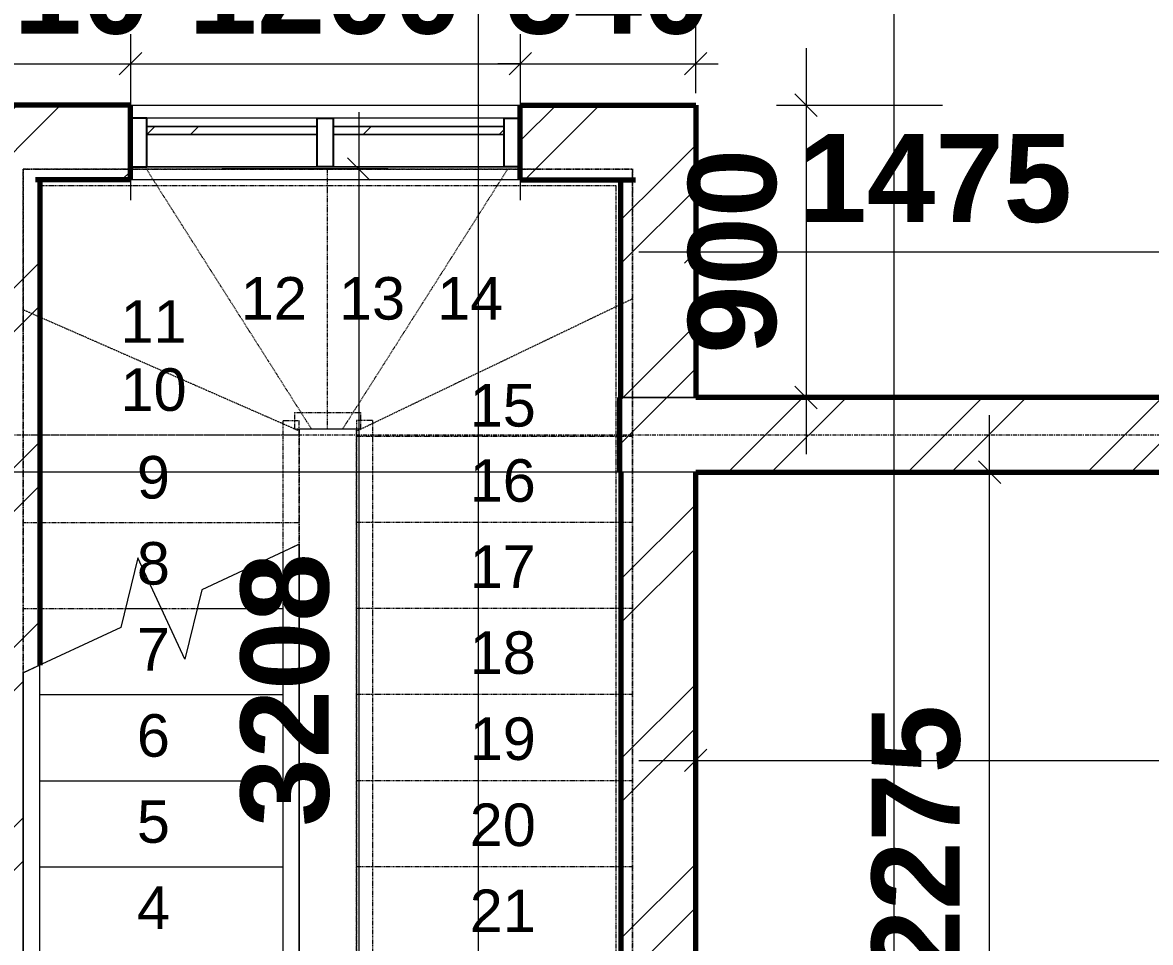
# Model space of a CAD drawing. Header units: inches. Extents: x 22 to 382261, y 22 to 371281.
# Drawn here: x 151726 to 155198, y 220099 to 222931 of the extents above; entities that cross this region are included whole.
import ezdxf

# ---------------------------------------------------------------- set-up
doc = ezdxf.new("R2010")
doc.units = ezdxf.units.IN
doc.header["$MEASUREMENT"] = 0
doc.linetypes.add('Grid Line 1_2_', pattern=[22.225, 12.7, -3.175, 3.175, -3.175])
doc.linetypes.add('Overhead', pattern=[3.96875, 2.38125, -1.5875])
for name, color, linetype, lineweight in [('A-ANNO-DIMS', 211, 'Continuous', 9), ('A-ANNO-SYMB', 150, 'Continuous', 9), ('A-FLOR', 192, 'Continuous', 9), ('A-FLOR-HRAL', 11, 'Continuous', 9), ('A-GLAZ-CURT', 52, 'Continuous', 9), ('A-GLAZ-CWMG', 51, 'Continuous', 9), ('A-WALL-PATT', 111, 'Continuous', 9), ('G-ANNO-SYMB', 111, 'Continuous', 9), ('I-WALL', 2, 'Continuous', 9), ('S-GRID', 1, 'Continuous', 9), ('S-STRS', 31, 'Continuous', 9), ('S-STRS-ANNO', 31, 'Continuous', 9), ('S-STRS-MBND', 31, 'Overhead', 9)]:
    doc.layers.add(name, color=color, linetype=linetype, lineweight=lineweight)
doc.styles.add('Arial', font='arial.ttf', dxfattribs={"height": 506.015625})
doc.styles.add('Arial_B_2', font='arialbd.ttf', dxfattribs={"height": 270.833333})
doc.dimstyles.new('2_2', dxfattribs={"dimscale": 304.8, "dimtxt": 267.818092, "dimasz": 0.227865, "dimexe": 1.377953, "dimexo": 0.0625, "dimgap": 0.287073, "dimtad": 1, "dimdec": 0, "dimzin": 0, "dimdsep": 46, "dimtxsty": 'Arial_B_2', "dimblk1": 'OBLIQUE', "dimblk2": 'OBLIQUE', "dimsah": 1, "dimcen": 0.09, "dimdle": 0.574147, "dimazin": 0, "dimtfac": 1, "dimtdec": 4, "dimtix": 1, "dimtmove": 0, "dimatfit": 3, "dimfxl": 0.574147, "dimfxlon": 1, "dimtvp": 1, "dimtolj": 1, "dimtzin": 0, "dimlwd": 18, "dimlwe": 18, "dimarcsym": 2})
pattern_1 = [(45, (139676.7, 209538.6), (-276.592, 276.592), []), (45, (139676.7, 209957.7), (-276.592, 276.592), [])]

# ---------------------------------------------------------------- blocks, each defined once
blk = doc.blocks.new('System Panel - Glazed-442035-01-GROUND FLOOR DIM- PART B')
at = {"layer": 'A-GLAZ-CURT'}
h = blk.add_hatch(dxfattribs=at)
h.set_pattern_fill('FP_2', color=256, style=0, pattern_type=2)
h.set_pattern_definition([(45, (-12693.7, -13023.2), (-276.592, 276.592), []), (45, (-12693.7, -12604.1), (-276.592, 276.592), [])])
h.paths.add_polyline_path([(-262.5, 24.5), (262.5, 24.5), (262.5, 49.5), (-262.5, 49.5)])
for p, q in [((262.5, 49.5), (-262.5, 49.5)), ((-262.5, 24.5), (-262.5, 49.5)), ((262.5, 49.5), (262.5, 24.5)), ((-262.5, 24.5), (262.5, 24.5))]:
    blk.add_line(p, q, dxfattribs=at)
at = {"layer": 'A-GLAZ-CURT', "lineweight": 18}
for p, q in [((-262.5, 49.5), (262.5, 49.5)), ((-262.5, 24.5), (-262.5, 49.5)), ((262.5, 24.5), (262.5, 49.5)), ((262.5, 24.5), (-262.5, 24.5))]:
    blk.add_line(p, q, dxfattribs=at)
blk = doc.blocks.new('System Panel - Glazed-V3-01-GROUND FLOOR DIM- PART B')
at = {"layer": 'A-GLAZ-CURT'}
h = blk.add_hatch(dxfattribs=at)
h.set_pattern_fill('FP_3', color=256, style=0, pattern_type=2)
h.set_pattern_definition([(45, (-13268.7, -13023.2), (-276.592, 276.592), []), (45, (-13268.7, -12604.1), (-276.592, 276.592), [])])
h.paths.add_polyline_path([(262.5, 24.5), (262.5, 49.5), (-262.5, 49.5), (-262.5, 24.5)])
for p, q in [((262.5, 49.5), (-262.5, 49.5)), ((-262.5, 24.5), (-262.5, 49.5)), ((262.5, 49.5), (262.5, 24.5)), ((-262.5, 24.5), (262.5, 24.5))]:
    blk.add_line(p, q, dxfattribs=at)
at = {"layer": 'A-GLAZ-CURT', "lineweight": 18}
for p, q in [((-262.5, 49.5), (262.5, 49.5)), ((-262.5, 24.5), (-262.5, 49.5)), ((262.5, 24.5), (262.5, 49.5)), ((262.5, 24.5), (-262.5, 24.5))]:
    blk.add_line(p, q, dxfattribs=at)
blk = doc.blocks.new('Rectangular Mullion - 50 x 150mm-442039-01-GROUND FLOOR DIM- PART B')
at = {"layer": 'A-GLAZ-CWMG'}
h = blk.add_hatch(dxfattribs=at)
h.set_pattern_fill('FP_4', color=256, style=0, pattern_type=2)
h.set_pattern_definition([(315, (-13581.2, 13023.2), (276.592, 276.592), []), (315, (-13581.2, 12604.1), (276.592, 276.592), [])])
h.paths.add_polyline_path([(-50, 75), (0, 75), (0, -75), (-50, -75)])
for p, q in [((0, 75), (-50, 75)), ((-50, 75), (-50, -24.5)), ((0, -75), (0, 75)), ((-50, -24.5), (-50, -49.5)), ((-50, -49.5), (-50, -75)), ((-50, -75), (0, -75))]:
    blk.add_line(p, q, dxfattribs=at)
at = {"layer": 'A-GLAZ-CWMG', "lineweight": 25}
for p, q in [((0, 75), (-50, 75)), ((-50, 75), (-50, -75)), ((0, 75), (0, -75)), ((-50, -75), (0, -75))]:
    blk.add_line(p, q, dxfattribs=at)
blk = doc.blocks.new('Rectangular Mullion - 50 x 150mm-440585-01-GROUND FLOOR DIM- PART B')
at = {"layer": 'A-GLAZ-CWMG'}
for p, q in [((12431.2, 13072.7), (12431.2, 13098.2)), ((12431.2, 13098.2), (12431.2, 13072.7)), ((12956.2, 13098.2), (12431.2, 13098.2)), ((12956.2, 13098.2), (12431.2, 13098.2)), ((12956.2, 13072.7), (12956.2, 13098.2)), ((12956.2, 13098.2), (12956.2, 13072.7)), ((12431.2, 13047.7), (12431.2, 13072.7)), ((12431.2, 13072.7), (12431.2, 13047.7)), ((12956.2, 13047.7), (12956.2, 13072.7)), ((12956.2, 13072.7), (12956.2, 13047.7)), ((12431.2, 12948.2), (12431.2, 13047.7)), ((12431.2, 13047.7), (12431.2, 12948.2)), ((12956.2, 12948.2), (12956.2, 13047.7)), ((12956.2, 13047.7), (12956.2, 12948.2)), ((12431.2, 12948.2), (12956.2, 12948.2)), ((12956.2, 12948.2), (12431.2, 12948.2))]:
    blk.add_line(p, q, dxfattribs=at)
blk = doc.blocks.new('Rectangular Mullion - 50 x 150mm-442032-01-GROUND FLOOR DIM- PART B')
at = {"layer": 'A-GLAZ-CWMG'}
h = blk.add_hatch(dxfattribs=at)
h.set_pattern_fill('FP_5', color=256, style=0, pattern_type=2)
h.set_pattern_definition([(315, (-12981.2, 13023.2), (276.592, 276.592), []), (315, (-12981.2, 12604.1), (276.592, 276.592), [])])
h.paths.add_polyline_path([(-25, 75), (25, 75), (25, -75), (-25, -75)])
for p, q in [((25, 75), (-25, 75)), ((-25, 75), (-25, -24.5)), ((25, -24.5), (25, 75)), ((-25, -24.5), (-25, -49.5)), ((25, -49.5), (25, -24.5)), ((-25, -49.5), (-25, -75)), ((25, -75), (25, -49.5)), ((-25, -75), (25, -75))]:
    blk.add_line(p, q, dxfattribs=at)
at = {"layer": 'A-GLAZ-CWMG', "lineweight": 25}
for p, q in [((25, 75), (-25, 75)), ((-25, 75), (-25, -75)), ((25, 75), (25, -75)), ((-25, -75), (25, -75))]:
    blk.add_line(p, q, dxfattribs=at)
blk = doc.blocks.new('Rectangular Mullion - 50 x 150mm-V4-01-GROUND FLOOR DIM- PART B')
at = {"layer": 'A-GLAZ-CWMG'}
for p, q in [((13006.2, 13072.7), (13006.2, 13098.2)), ((13006.2, 13098.2), (13006.2, 13072.7)), ((13531.2, 13098.2), (13006.2, 13098.2)), ((13531.2, 13098.2), (13006.2, 13098.2)), ((13531.2, 13072.7), (13531.2, 13098.2)), ((13531.2, 13098.2), (13531.2, 13072.7)), ((13006.2, 13047.7), (13006.2, 13072.7)), ((13006.2, 13072.7), (13006.2, 13047.7)), ((13531.2, 13047.7), (13531.2, 13072.7)), ((13531.2, 13072.7), (13531.2, 13047.7)), ((13006.2, 12948.2), (13006.2, 13047.7)), ((13006.2, 13047.7), (13006.2, 12948.2)), ((13531.2, 12948.2), (13531.2, 13047.7)), ((13531.2, 13047.7), (13531.2, 12948.2)), ((13006.2, 12948.2), (13531.2, 12948.2)), ((13531.2, 12948.2), (13006.2, 12948.2))]:
    blk.add_line(p, q, dxfattribs=at)
blk = doc.blocks.new('Rectangular Mullion - 50 x 150mm-442042-01-GROUND FLOOR DIM- PART B')
at = {"layer": 'A-GLAZ-CWMG'}
h = blk.add_hatch(dxfattribs=at)
h.set_pattern_fill('FP_6', color=256, style=0, pattern_type=2)
h.set_pattern_definition([(225, (12381.2, 13023.2), (276.592, -276.592), []), (225, (12381.2, 12604.1), (276.592, -276.592), [])])
h.paths.add_polyline_path([(0, 75), (-50, 75), (-50, -75), (0, -75)])
for p, q in [((-50, -24.5), (-50, 75)), ((-50, 75), (0, 75)), ((0, 75), (0, -75)), ((-50, -49.5), (-50, -24.5)), ((-50, -75), (-50, -49.5)), ((0, -75), (-50, -75))]:
    blk.add_line(p, q, dxfattribs=at)
at = {"layer": 'A-GLAZ-CWMG', "lineweight": 25}
for p, q in [((0, 75), (-50, 75)), ((-50, 75), (-50, -75)), ((0, 75), (0, -75)), ((-50, -75), (0, -75))]:
    blk.add_line(p, q, dxfattribs=at)
blk = doc.blocks.new('Top Rail Type - Top Rail_Internal_-V34-01-GROUND FLOOR DIM- PART B')
at = {"layer": 'A-FLOR-HRAL', "linetype": 'Overhead'}
for p, q in [((12885.9, 12192), (12885.9, 12142)), ((12885.9, 12192), (13088.8, 12192)), ((13088.8, 12192), (13088.8, 12142)), ((12850.8, 12167), (12900.8, 12167)), ((12850.8, 12116.6), (12850.8, 12167)), ((12900.8, 12116.6), (12900.8, 12167)), ((13126.6, 12167), (13076.6, 12167)), ((13076.6, 12167), (13076.6, 12103.5)), ((13126.6, 12167), (13126.6, 12103.5)), ((12885.9, 12142), (13088.8, 12142)), ((12850.8, 11762.9), (12850.8, 12116.6)), ((12900.8, 11786.2), (12900.8, 12116.6)), ((13076.6, 12103.5), (13076.6, 9733.2)), ((13126.6, 12103.5), (13126.6, 9733.2)), ((13126.6, 9733.2), (13076.6, 9733.2))]:
    blk.add_line(p, q, dxfattribs=at)
at = {"layer": 'A-FLOR-HRAL'}
for p, q in [((12900.8, 11786.2), (12850.8, 11762.9)), ((12900.8, 9733.2), (12900.8, 11786.2)), ((12850.8, 9733.2), (12850.8, 11762.9)), ((12850.8, 9733.2), (12900.8, 9733.2))]:
    blk.add_line(p, q, dxfattribs=at)
blk = doc.blocks.new('Top Rail Type - Top Rail_Internal_-V35-01-GROUND FLOOR DIM- PART B')
at = {"layer": 'A-FLOR-HRAL', "linetype": 'Overhead'}
for p, q in [((12051.6, 12941.2), (12384, 12941.2)), ((12051.6, 12762.8), (12051.6, 12941.2)), ((12384, 12941.2), (13628.7, 12941.2)), ((13628.7, 12941.2), (13925.8, 12941.2)), ((13925.8, 12941.2), (13925.8, 12778.8)), ((12101.6, 12891.2), (12384, 12891.2)), ((12101.6, 12762.8), (12101.6, 12891.2)), ((12384, 12891.2), (13628.7, 12891.2)), ((13628.7, 12891.2), (13875.8, 12891.2)), ((13875.8, 12891.2), (13875.8, 12778.8)), ((13875.8, 12778.8), (13875.8, 9733.2)), ((13925.8, 12778.8), (13925.8, 9733.2)), ((12051.6, 11390.2), (12051.6, 12762.8)), ((12101.6, 11413.5), (12101.6, 12762.8)), ((13925.8, 9733.2), (13875.8, 9733.2))]:
    blk.add_line(p, q, dxfattribs=at)
at = {"layer": 'A-FLOR-HRAL'}
for p, q in [((12101.6, 11413.5), (12051.6, 11390.2)), ((12051.6, 10442.4), (12051.6, 11390.2)), ((12101.6, 10442.4), (12101.6, 11413.5)), ((12051.6, 9733.2), (12051.6, 10442.4)), ((12101.6, 9733.2), (12101.6, 10442.4)), ((12051.6, 9733.2), (12101.6, 9733.2))]:
    blk.add_line(p, q, dxfattribs=at)
blk = doc.blocks.new('_Oblique')
at = {"color": 0, "linetype": 'ByBlock', "lineweight": -2}
blk.add_line((-0.5, -0.5), (0.5, 0.5), dxfattribs=at)
blk = doc.blocks.new('*D4828')
at = {"layer": 'A-ANNO-DIMS', "color": 0, "lineweight": 18, "transparency": 16777216}
for p, q in [((153797.9, 220750.2), (153797.9, 220239.3)), ((158272.9, 220750.2), (158272.9, 220239.3)), ((153622.9, 220659.3), (158447.9, 220659.3))]:
    blk.add_line(p, q, dxfattribs=at)
at = {"layer": 'Defpoints', "color": 0, "transparency": 16777216}
for p in [(153797.9, 220769.3), (158272.9, 220769.3), (158272.9, 220659.3)]:
    blk.add_point(p, dxfattribs=at)
at = {"layer": 'A-ANNO-DIMS', "color": 0, "lineweight": 18, "transparency": 16777216, "xscale": 69.45312499999999, "yscale": 69.45312499999999, "zscale": 69.45312499999999, "rotation": 180}
blk.add_blockref('_Oblique', (153797.9, 220659.3), dxfattribs=at)
at = {"layer": 'A-ANNO-DIMS', "color": 0, "lineweight": 18, "transparency": 16777216, "xscale": 69.45312499999999, "yscale": 69.45312499999999, "zscale": 69.45312499999999}
blk.add_blockref('_Oblique', (158272.9, 220659.3), dxfattribs=at)
at = {"layer": 'A-ANNO-DIMS', "color": 0, "lineweight": 18, "transparency": 16777216, "insert": (156035.4, 220885.1), "char_height": 270.83, "width": 615.654, "attachment_point": 5, "style": 'Arial_B_2'}
blk.add_mtext('\\A1;4475', dxfattribs=at)
blk = doc.blocks.new('*D4833')
at = {"layer": 'A-ANNO-DIMS', "color": 0, "lineweight": 18, "transparency": 16777216}
for p, q in [((154702.8, 219096.8), (154702.8, 221721.8)), ((154611.9, 221546.8), (155122.8, 221546.8)), ((154611.9, 219271.8), (155122.8, 219271.8))]:
    blk.add_line(p, q, dxfattribs=at)
at = {"layer": 'Defpoints', "color": 0, "transparency": 16777216}
for p in [(154592.8, 221546.8), (154702.8, 221546.8), (154592.8, 219271.8)]:
    blk.add_point(p, dxfattribs=at)
at = {"layer": 'A-ANNO-DIMS', "color": 0, "lineweight": 18, "transparency": 16777216, "xscale": 69.45312499999999, "yscale": 69.45312499999999, "zscale": 69.45312499999999}
for p, rotation in [((154702.8, 221546.8), 90), ((154702.8, 219271.8), 270)]:
    blk.add_blockref('_Oblique', p, dxfattribs=dict(at, rotation=rotation))
at = {"layer": 'A-ANNO-DIMS', "color": 0, "lineweight": 18, "transparency": 16777216, "insert": (154477, 220409.3), "char_height": 270.83, "width": 615.654, "attachment_point": 5, "rotation": 90, "style": 'Arial_B_2'}
blk.add_mtext('\\A1;2275', dxfattribs=at)
blk = doc.blocks.new('*D4754')
at = {"layer": 'A-ANNO-DIMS', "color": 0, "lineweight": 18, "transparency": 16777216}
for p, q in [((152760.4, 222655.2), (152760.4, 219096.8)), ((152851.3, 222480.2), (152340.4, 222480.2)), ((152669.4, 219271.8), (153180.4, 219271.8))]:
    blk.add_line(p, q, dxfattribs=at)
at = {"layer": 'Defpoints', "color": 0, "transparency": 16777216}
for p in [(152870.4, 222480.2), (152650.4, 219271.8), (152760.4, 219271.8)]:
    blk.add_point(p, dxfattribs=at)
at = {"layer": 'A-ANNO-DIMS', "color": 0, "lineweight": 18, "transparency": 16777216, "xscale": 69.45312499999999, "yscale": 69.45312499999999, "zscale": 69.45312499999999}
for p, rotation in [((152760.4, 222480.2), 90), ((152760.4, 219271.8), 270)]:
    blk.add_blockref('_Oblique', p, dxfattribs=dict(at, rotation=rotation))
at = {"layer": 'A-ANNO-DIMS', "color": 0, "lineweight": 18, "transparency": 16777216, "insert": (152534.5, 220876), "char_height": 270.83, "width": 615.654, "attachment_point": 5, "rotation": 90, "style": 'Arial_B_2'}
blk.add_mtext('\\A1;3208', dxfattribs=at)
blk = doc.blocks.new('*D4884')
at = {"layer": 'A-ANNO-DIMS', "color": 0, "lineweight": 18, "transparency": 16777216}
for p, q in [((155272.9, 222133.8), (155272.9, 222644.7)), ((153797.9, 222315.7), (153797.9, 221804.7)), ((153622.9, 222224.7), (155447.9, 222224.7))]:
    blk.add_line(p, q, dxfattribs=at)
at = {"layer": 'Defpoints', "color": 0, "transparency": 16777216}
for p in [(153797.9, 222334.7), (155272.9, 222224.7), (155272.9, 222114.7)]:
    blk.add_point(p, dxfattribs=at)
at = {"layer": 'A-ANNO-DIMS', "color": 0, "lineweight": 18, "transparency": 16777216, "xscale": 69.45312499999999, "yscale": 69.45312499999999, "zscale": 69.45312499999999, "rotation": 180}
blk.add_blockref('_Oblique', (153797.9, 222224.7), dxfattribs=at)
at = {"layer": 'A-ANNO-DIMS', "color": 0, "lineweight": 18, "transparency": 16777216, "xscale": 69.45312499999999, "yscale": 69.45312499999999, "zscale": 69.45312499999999}
blk.add_blockref('_Oblique', (155272.9, 222224.7), dxfattribs=at)
at = {"layer": 'A-ANNO-DIMS', "color": 0, "lineweight": 18, "transparency": 16777216, "insert": (154535.4, 222450.5), "char_height": 270.83, "width": 615.654, "attachment_point": 5, "style": 'Arial_B_2'}
blk.add_mtext('\\A1;1475', dxfattribs=at)
blk = doc.blocks.new('*D4885')
at = {"layer": 'A-ANNO-DIMS', "color": 0, "lineweight": 18, "transparency": 16777216}
for p, q in [((155272.9, 222133.8), (155272.9, 222644.7)), ((156772.9, 222133.8), (156772.9, 222644.7)), ((155097.9, 222224.7), (156947.9, 222224.7))]:
    blk.add_line(p, q, dxfattribs=at)
at = {"layer": 'Defpoints', "color": 0, "transparency": 16777216}
for p in [(156772.9, 222224.7), (155272.9, 222114.7), (156772.9, 222114.7)]:
    blk.add_point(p, dxfattribs=at)
at = {"layer": 'A-ANNO-DIMS', "color": 0, "lineweight": 18, "transparency": 16777216, "xscale": 69.45312499999999, "yscale": 69.45312499999999, "zscale": 69.45312499999999, "rotation": 180}
blk.add_blockref('_Oblique', (155272.9, 222224.7), dxfattribs=at)
at = {"layer": 'A-ANNO-DIMS', "color": 0, "lineweight": 18, "transparency": 16777216, "xscale": 69.45312499999999, "yscale": 69.45312499999999, "zscale": 69.45312499999999}
blk.add_blockref('_Oblique', (156772.9, 222224.7), dxfattribs=at)
at = {"layer": 'A-ANNO-DIMS', "color": 0, "lineweight": 18, "transparency": 16777216, "insert": (156022.9, 222450.5), "char_height": 270.83, "width": 615.654, "attachment_point": 5, "style": 'Arial_B_2'}
blk.add_mtext('\\A1;1500', dxfattribs=at)
blk = doc.blocks.new('*D4887')
at = {"layer": 'A-ANNO-DIMS', "color": 0, "lineweight": 18, "transparency": 16777216}
for p, q in [((151548.3, 222713.5), (151548.3, 223224.4)), ((152057.9, 222895.4), (152057.9, 222384.4)), ((151548.3, 222804.4), (151478.8, 222804.4)), ((151548.3, 222804.4), (152057.9, 222804.4)), ((152057.9, 222804.4), (152127.3, 222804.4))]:
    blk.add_line(p, q, dxfattribs=at)
at = {"layer": 'Defpoints', "color": 0, "transparency": 16777216}
for p in [(152057.9, 222914.4), (152057.9, 222804.4), (151548.3, 222694.4)]:
    blk.add_point(p, dxfattribs=at)
at = {"layer": 'A-ANNO-DIMS', "color": 0, "lineweight": 18, "transparency": 16777216, "xscale": 69.45312499999999, "yscale": 69.45312499999999, "zscale": 69.45312499999999}
blk.add_blockref('_Oblique', (151548.3, 222804.4), dxfattribs=at)
at = {"layer": 'A-ANNO-DIMS', "color": 0, "lineweight": 18, "transparency": 16777216, "xscale": 69.45312499999999, "yscale": 69.45312499999999, "zscale": 69.45312499999999, "rotation": 180}
blk.add_blockref('_Oblique', (152057.9, 222804.4), dxfattribs=at)
at = {"layer": 'A-ANNO-DIMS', "color": 0, "lineweight": 18, "transparency": 16777216, "insert": (151803.1, 223030.2), "char_height": 270.83, "width": 461.74, "attachment_point": 5, "style": 'Arial_B_2'}
blk.add_mtext('\\A1;510', dxfattribs=at)
blk = doc.blocks.new('*D4888')
at = {"layer": 'A-ANNO-DIMS', "color": 0, "lineweight": 18, "transparency": 16777216}
for p, q in [((152057.9, 222895.4), (152057.9, 222384.4)), ((153257.9, 222895.4), (153257.9, 222384.4)), ((151882.9, 222804.4), (153432.9, 222804.4))]:
    blk.add_line(p, q, dxfattribs=at)
at = {"layer": 'Defpoints', "color": 0, "transparency": 16777216}
for p in [(152057.9, 222914.4), (153257.9, 222914.4), (153257.9, 222804.4)]:
    blk.add_point(p, dxfattribs=at)
at = {"layer": 'A-ANNO-DIMS', "color": 0, "lineweight": 18, "transparency": 16777216, "xscale": 69.45312499999999, "yscale": 69.45312499999999, "zscale": 69.45312499999999, "rotation": 180}
blk.add_blockref('_Oblique', (152057.9, 222804.4), dxfattribs=at)
at = {"layer": 'A-ANNO-DIMS', "color": 0, "lineweight": 18, "transparency": 16777216, "xscale": 69.45312499999999, "yscale": 69.45312499999999, "zscale": 69.45312499999999}
blk.add_blockref('_Oblique', (153257.9, 222804.4), dxfattribs=at)
at = {"layer": 'A-ANNO-DIMS', "color": 0, "lineweight": 18, "transparency": 16777216, "insert": (152657.9, 223030.2), "char_height": 270.83, "width": 615.654, "attachment_point": 5, "style": 'Arial_B_2'}
blk.add_mtext('\\A1;1200', dxfattribs=at)
blk = doc.blocks.new('*D4889')
at = {"layer": 'A-ANNO-DIMS', "color": 0, "lineweight": 18, "transparency": 16777216}
for p, q in [((153797.9, 222713.5), (153797.9, 223224.4)), ((153257.9, 222895.4), (153257.9, 222384.4)), ((153257.9, 222804.4), (153188.4, 222804.4)), ((153257.9, 222804.4), (153797.9, 222804.4)), ((153797.9, 222804.4), (153867.3, 222804.4))]:
    blk.add_line(p, q, dxfattribs=at)
at = {"layer": 'Defpoints', "color": 0, "transparency": 16777216}
for p in [(153257.9, 222914.4), (153797.9, 222804.4), (153797.9, 222694.4)]:
    blk.add_point(p, dxfattribs=at)
at = {"layer": 'A-ANNO-DIMS', "color": 0, "lineweight": 18, "transparency": 16777216, "xscale": 69.45312499999999, "yscale": 69.45312499999999, "zscale": 69.45312499999999}
blk.add_blockref('_Oblique', (153257.9, 222804.4), dxfattribs=at)
at = {"layer": 'A-ANNO-DIMS', "color": 0, "lineweight": 18, "transparency": 16777216, "xscale": 69.45312499999999, "yscale": 69.45312499999999, "zscale": 69.45312499999999, "rotation": 180}
blk.add_blockref('_Oblique', (153797.9, 222804.4), dxfattribs=at)
at = {"layer": 'A-ANNO-DIMS', "color": 0, "lineweight": 18, "transparency": 16777216, "insert": (153527.9, 223030.2), "char_height": 270.83, "width": 461.74, "attachment_point": 5, "style": 'Arial_B_2'}
blk.add_mtext('\\A1;540', dxfattribs=at)
blk = doc.blocks.new('*D4890')
at = {"layer": 'A-ANNO-DIMS', "color": 0, "lineweight": 18, "transparency": 16777216}
for p, q in [((154137.6, 222851.8), (154137.6, 221601.8)), ((154046.6, 222676.8), (154557.6, 222676.8)), ((154228.5, 221776.8), (153717.6, 221776.8))]:
    blk.add_line(p, q, dxfattribs=at)
at = {"layer": 'Defpoints', "color": 0, "transparency": 16777216}
for p in [(154027.6, 222676.8), (154137.6, 221776.8), (154247.6, 221776.8)]:
    blk.add_point(p, dxfattribs=at)
at = {"layer": 'A-ANNO-DIMS', "color": 0, "lineweight": 18, "transparency": 16777216, "xscale": 69.45312499999999, "yscale": 69.45312499999999, "zscale": 69.45312499999999}
for p, rotation in [((154137.6, 222676.8), 90), ((154137.6, 221776.8), 270)]:
    blk.add_blockref('_Oblique', p, dxfattribs=dict(at, rotation=rotation))
at = {"layer": 'A-ANNO-DIMS', "color": 0, "lineweight": 18, "transparency": 16777216, "insert": (153911.7, 222226.8), "char_height": 270.83, "width": 461.74, "attachment_point": 5, "rotation": 90, "style": 'Arial_B_2'}
blk.add_mtext('\\A1;900', dxfattribs=at)

msp = doc.modelspace()

# ---------------------------------------------------------------- hatches: boundary and pattern name
at = {"layer": 'A-WALL-PATT'}
h = msp.add_hatch(dxfattribs=at)
h.set_pattern_fill('FP_1', color=256, style=0, pattern_type=2)
h.set_pattern_definition(pattern_1)
h.paths.add_polyline_path([(153612.4, 222446.8), (153797.9, 222446.8), (153797.9, 222676.8), (153612.4, 222676.8)])
h.paths.add_polyline_path([(151548.3, 222446.8), (151765.8, 222446.8), (151765.8, 222676.8), (151548.3, 222676.8)])
h = msp.add_hatch(dxfattribs=at)
h.set_pattern_fill('FP_1', color=256, style=0, pattern_type=2)
h.set_pattern_definition(pattern_1)
h.paths.add_polyline_path([(153257.9, 222446.8), (153612.4, 222446.8), (153612.4, 222676.8), (153257.9, 222676.8)])
h.paths.add_polyline_path([(151765.8, 222446.8), (152057.9, 222446.8), (152057.9, 222676.8), (151765.8, 222676.8)])
h = msp.add_hatch(dxfattribs=at)
h.set_pattern_fill('FP_1', color=256, style=0, pattern_type=2)
h.set_pattern_definition(pattern_1)
h.paths.add_polyline_path([(151778.3, 221546.8), (151778.3, 222446.8), (151548.3, 222446.8), (151548.3, 221814.3), (151552.9, 221814.3), (151552.9, 221546.8)])
h = msp.add_hatch(dxfattribs=at)
h.set_pattern_fill('FP_1', color=256, style=0, pattern_type=2)
h.set_pattern_definition(pattern_1)
h.paths.add_polyline_path([(153567.9, 221776.8), (153797.9, 221776.8), (153797.9, 222446.8), (153567.9, 222446.8)])
h = msp.add_hatch(dxfattribs=at)
h.set_pattern_fill('FP_1', color=256, style=0, pattern_type=2)
h.set_pattern_definition(pattern_1)
h.paths.add_polyline_path([(153627.7, 221546.8), (155272.9, 221546.8), (155272.9, 221776.8), (153562.9, 221776.8), (153562.9, 221546.8), (153567.9, 221546.8)])
h.paths.add_polyline_path([(156772.9, 221546.8), (158502.9, 221546.8), (158502.9, 221776.8), (156772.9, 221776.8)])
h = msp.add_hatch(dxfattribs=at)
h.set_pattern_fill('FP_1', color=256, style=0, pattern_type=2)
h.set_pattern_definition(pattern_1)
h.paths.add_polyline_path([(151548.3, 219421.8), (151778.3, 219421.8), (151778.3, 219981.5), (151728.3, 219981.5), (151728.3, 220928.8), (151778.3, 220952.1), (151778.3, 221546.8), (151548.3, 221546.8), (151548.3, 219981.5)])
h = msp.add_hatch(dxfattribs=at)
h.set_pattern_fill('FP_1', color=256, style=0, pattern_type=2)
h.set_pattern_definition(pattern_1)
h.paths.add_polyline_path([(153567.9, 218221.8), (153797.9, 218221.8), (153797.9, 218371.8), (153567.9, 218371.8)])
h.paths.add_polyline_path([(153797.9, 219271.8), (153797.9, 221546.8), (153567.9, 221546.8), (153567.9, 219271.8), (153627.7, 219271.8)])

# ---------------------------------------------------------------- linework, layer by layer
at = {"layer": 'A-ANNO-SYMB'}
msp.add_line((154408.9, 218014.3), (154408.9, 223626.6), dxfattribs=at)
at = {"layer": 'A-FLOR'}
for p, q in [((153562.9, 221546.8), (151663.3, 221546.8)), ((153797.9, 221546.8), (153567.9, 221546.8))]:
    msp.add_line(p, q, dxfattribs=at)
at = {"layer": 'G-ANNO-SYMB'}
msp.add_line((153127.7, 223538.2), (153127.7, 202325.3), dxfattribs=at)
at = {"layer": 'I-WALL', "lineweight": 70}
for p, q in [((152057.9, 222676.8), (151548.3, 222676.8)), ((152057.9, 222446.8), (152057.9, 222676.8)), ((153257.9, 222676.8), (153797.9, 222676.8)), ((153257.9, 222446.8), (153257.9, 222676.8)), ((153797.9, 222676.8), (153797.9, 221776.8)), ((152057.9, 222446.8), (151765.8, 222446.8)), ((151778.3, 222446.8), (151778.3, 220952.1)), ((153257.9, 222446.8), (153612.4, 222446.8)), ((153567.9, 221776.8), (153567.9, 222446.8)), ((153567.9, 221776.8), (153562.9, 221776.8)), ((153562.9, 221776.8), (153562.9, 221546.8)), ((155272.9, 221776.8), (153797.9, 221776.8)), ((153562.9, 221546.8), (153567.9, 221546.8)), ((153567.9, 221546.8), (153567.9, 219271.8)), ((153797.9, 219271.8), (153797.9, 221546.8)), ((153797.9, 221546.8), (155272.9, 221546.8))]:
    msp.add_line(p, q, dxfattribs=at)
at = {"layer": 'I-WALL'}
for p, q in [((152057.9, 222676.8), (153257.9, 222676.8)), ((153257.9, 222446.8), (152057.9, 222446.8)), ((153567.9, 221776.8), (156772.9, 221776.8)), ((153797.9, 221776.8), (153567.9, 221776.8))]:
    msp.add_line(p, q, dxfattribs=at)
at = {"layer": 'S-GRID', "linetype": 'Grid Line 1_2_'}
msp.add_line((126592.9, 221661.8), (165494.2, 221661.8), dxfattribs=at)
at = {"layer": 'S-STRS'}
for p, q in [((152577.9, 221126.8), (152577.9, 221325)), ((152042.4, 221126.8), (152152.9, 221126.8)), ((152263.4, 221126.8), (152527.5, 221126.8)), ((152577.9, 220861.8), (152577.9, 221126.8)), ((151727.9, 220861.8), (151727.9, 220928.6)), ((151727.9, 220596.8), (151727.9, 220861.8)), ((151778.3, 220861.8), (152527.5, 220861.8)), ((152577.9, 220596.8), (152577.9, 220861.8)), ((151727.9, 220331.8), (151727.9, 220596.8)), ((151778.3, 220596.8), (152527.5, 220596.8)), ((152577.9, 220331.8), (152577.9, 220596.8)), ((151727.9, 220066.8), (151727.9, 220331.8)), ((151778.3, 220331.8), (152527.5, 220331.8)), ((152577.9, 220066.8), (152577.9, 220331.8))]:
    msp.add_line(p, q, dxfattribs=at)
at = {"layer": 'S-STRS', "linetype": 'Overhead'}
for p, q in [((152042.4, 221126.8), (152152.9, 221126.8)), ((152263.4, 221126.8), (152527.5, 221126.8)), ((151778.3, 220861.8), (152527.5, 220861.8)), ((151778.3, 220596.8), (152527.5, 220596.8)), ((151778.3, 220331.8), (152527.5, 220331.8))]:
    msp.add_line(p, q, dxfattribs=at)
at = {"layer": 'S-STRS-MBND'}
for p, q in [((151727.9, 222480.2), (151765.8, 222480.2)), ((151727.9, 221997.3), (151727.9, 222480.2)), ((151765.8, 222480.2), (152057.9, 222480.2)), ((152057.9, 222480.2), (152166.3, 222480.2)), ((152106.7, 222480.2), (152614.6, 221680.2)), ((152106.7, 222480.2), (152614.6, 221680.2)), ((152166.3, 222480.2), (153602.9, 222480.2)), ((152662.9, 222480.2), (152662.9, 221680.2)), ((152662.9, 222480.2), (152662.9, 221680.2)), ((153219.1, 222480.2), (152711.2, 221680.2)), ((153219.1, 222480.2), (152711.2, 221680.2)), ((153602.9, 222480.2), (153602.9, 219271.8)), ((153602.9, 222080.2), (152752.9, 221672.3)), ((153602.9, 222080.2), (152752.9, 221672.3)), ((151727.9, 222046.9), (152577.9, 221673.8)), ((151727.9, 222046.9), (152577.9, 221673.8)), ((151727.9, 220928.6), (151727.9, 221997.3)), ((152577.9, 221680.2), (152752.9, 221680.2)), ((152577.9, 221325), (152577.9, 221680.2)), ((152752.9, 221680.2), (152752.9, 219271.8)), ((151727.9, 221661.8), (152577.9, 221661.8)), ((151727.9, 221661.8), (152577.9, 221661.8)), ((153602.9, 221656.8), (152752.9, 221656.8)), ((153602.9, 221656.8), (152752.9, 221656.8)), ((151727.9, 221391.8), (152577.9, 221391.8)), ((151727.9, 221391.8), (152577.9, 221391.8)), ((153602.9, 221391.8), (152752.9, 221391.8)), ((153602.9, 221391.8), (152752.9, 221391.8)), ((151727.9, 221126.8), (151778.3, 221126.8)), ((151727.9, 221126.8), (151778.3, 221126.8)), ((151778.3, 221126.8), (152042.4, 221126.8)), ((151778.3, 221126.8), (152042.4, 221126.8)), ((152152.9, 221126.8), (152263.4, 221126.8)), ((152152.9, 221126.8), (152263.4, 221126.8)), ((153602.9, 221126.8), (152752.9, 221126.8)), ((153602.9, 221126.8), (152752.9, 221126.8)), ((153602.9, 220861.8), (152752.9, 220861.8)), ((153602.9, 220861.8), (152752.9, 220861.8)), ((153602.9, 220596.8), (152752.9, 220596.8)), ((153602.9, 220596.8), (152752.9, 220596.8)), ((153602.9, 220331.8), (152752.9, 220331.8)), ((153602.9, 220331.8), (152752.9, 220331.8))]:
    msp.add_line(p, q, dxfattribs=at)
at = {"layer": 'S-STRS-MBND', "linetype": 'Continuous'}
for p, q in [((152577.9, 221325), (152277.5, 221184.9)), ((152080.2, 221282.6), (152028.3, 221068.7)), ((152225.5, 220971), (152080.2, 221282.6)), ((152277.5, 221184.9), (152225.5, 220971)), ((152028.3, 221068.7), (151727.9, 220928.6))]:
    msp.add_line(p, q, dxfattribs=at)

# ---------------------------------------------------------------- block references
at = {"layer": 'A-FLOR-HRAL'}
for name in ['Top Rail Type - Top Rail_Internal_-V35-01-GROUND FLOOR DIM- PART B', 'Top Rail Type - Top Rail_Internal_-V34-01-GROUND FLOOR DIM- PART B']:
    msp.add_blockref(name, (139676.7, 209538.6), dxfattribs=at)
at = {"layer": 'A-GLAZ-CURT', "lineweight": 18}
for name, p in [('System Panel - Glazed-442035-01-GROUND FLOOR DIM- PART B', (152370.4, 222561.8)), ('System Panel - Glazed-V3-01-GROUND FLOOR DIM- PART B', (152945.4, 222561.8))]:
    msp.add_blockref(name, p, dxfattribs=at)
at = {"layer": 'A-GLAZ-CWMG', "rotation": 180}
msp.add_blockref('Rectangular Mullion - 50 x 150mm-442042-01-GROUND FLOOR DIM- PART B', (152057.9, 222561.8), dxfattribs=at)
at = {"layer": 'A-GLAZ-CWMG'}
for name in ['Rectangular Mullion - 50 x 150mm-440585-01-GROUND FLOOR DIM- PART B', 'Rectangular Mullion - 50 x 150mm-V4-01-GROUND FLOOR DIM- PART B']:
    msp.add_blockref(name, (139676.7, 209538.6), dxfattribs=at)
at = {"layer": 'A-GLAZ-CWMG', "lineweight": 25, "extrusion": (0, 0, -1), "rotation": 180}
for name, p in [('Rectangular Mullion - 50 x 150mm-442032-01-GROUND FLOOR DIM- PART B', (-152657.9, 222561.8)), ('Rectangular Mullion - 50 x 150mm-442039-01-GROUND FLOOR DIM- PART B', (-153257.9, 222561.8))]:
    msp.add_blockref(name, p, dxfattribs=at)

# ---------------------------------------------------------------- texts
at = {"layer": 'S-STRS-ANNO', "attachment_point": 1, "line_spacing_factor": 0.941778, "style": 'Arial'}
for s, insert, char_height, width in [('12', (152397.4, 222147.4), 130.97, 241.753), ('13', (152699.7, 222147.4), 130.97, 241.753), ('14', (153001.9, 222147.4), 130.97, 241.753), ('11', (152027.2, 222076), 130.97, 241.753), ('10', (152027.2, 221866.5), 130.97, 241.753), ('15', (153102.2, 221818), 130.97, 241.753), ('9', (152077.5, 221596.5), 131, 120.877), ('16', (153102.2, 221586.5), 130.97, 241.753), ('8', (152077.5, 221331.5), 131, 120.877), ('17', (153102.2, 221321.5), 130.97, 241.753), ('7', (152077.5, 221066.5), 131, 120.877), ('18', (153102.2, 221056.5), 130.97, 241.753), ('6', (152077.5, 220801.5), 131, 120.877), ('19', (153102.2, 220791.5), 130.97, 241.753), ('5', (152077.5, 220536.5), 131, 120.877), ('20', (153102.2, 220526.5), 130.97, 241.753), ('4', (152077.5, 220271.5), 131, 120.877), ('21', (153102.2, 220261.5), 130.97, 241.753)]:
    msp.add_mtext(s, dxfattribs=dict(at, insert=insert, char_height=char_height, width=width))

# ---------------------------------------------------------------- dimensions: what is measured, and where the dimension line sits
at = {"layer": 'A-ANNO-DIMS', "lineweight": 18}
for base, p1, p2, override, picture, middle in [((152057.9, 222804.4), (151548.3, 222694.4), (152057.9, 222914.4), {"dimpost": '<>', "dimfxl": 555.060501}, '*D4887', (151803.1, 223030.2)), ((153257.9, 222804.4), (152057.9, 222914.4), (153257.9, 222914.4), {"dimpost": '<>', "dimfxl": 1200}, '*D4888', (152657.9, 223030.2)), ((153797.9, 222804.4), (153257.9, 222914.4), (153797.9, 222694.4), {"dimpost": '<>', "dimfxl": 583.095189}, '*D4889', (153527.9, 223030.2)), ((155272.9, 222224.7), (153797.9, 222334.7), (155272.9, 222114.7), {"dimpost": '<>', "dimfxl": 1491.316532}, '*D4884', (154535.4, 222450.5)), ((156772.9, 222224.7), (155272.9, 222114.7), (156772.9, 222114.7), {"dimpost": '<>', "dimfxl": 1500}, '*D4885', (156022.9, 222450.5)), ((158272.9, 220659.3), (153797.9, 220769.3), (158272.9, 220769.3), {"dimpost": '<>', "dimfxl": 4475}, '*D4828', (156035.4, 220885.1))]:
    dim = msp.add_linear_dim(base=base, p1=p1, p2=p2, dimstyle='2_2', override=override, dxfattribs=at)
    dim.commit()
    dim.dimension.update_dxf_attribs({"geometry": picture, "text_midpoint": middle})
for base, p1, p2, override, picture, middle in [((154137.6, 221776.8), (154027.6, 222676.8), (154247.6, 221776.8), {"dimpost": '<>', "dimfxl": 926.498786}, '*D4890', (153911.7, 222226.8)), ((152760.4, 219271.8), (152870.4, 222480.2), (152650.4, 219271.8), {"dimpost": '<>', "dimfxl": 3215.921562}, '*D4754', (152534.5, 220876)), ((154702.8, 221546.8), (154592.8, 219271.8), (154592.8, 221546.8), {"dimpost": '<>', "dimfxl": 2275}, '*D4833', (154477, 220409.3))]:
    dim = msp.add_linear_dim(base=base, p1=p1, p2=p2, angle=90, dimstyle='2_2', override=override, dxfattribs=at)
    dim.commit()
    dim.dimension.update_dxf_attribs({"geometry": picture, "text_midpoint": middle})

doc.saveas('drawing.dxf')
